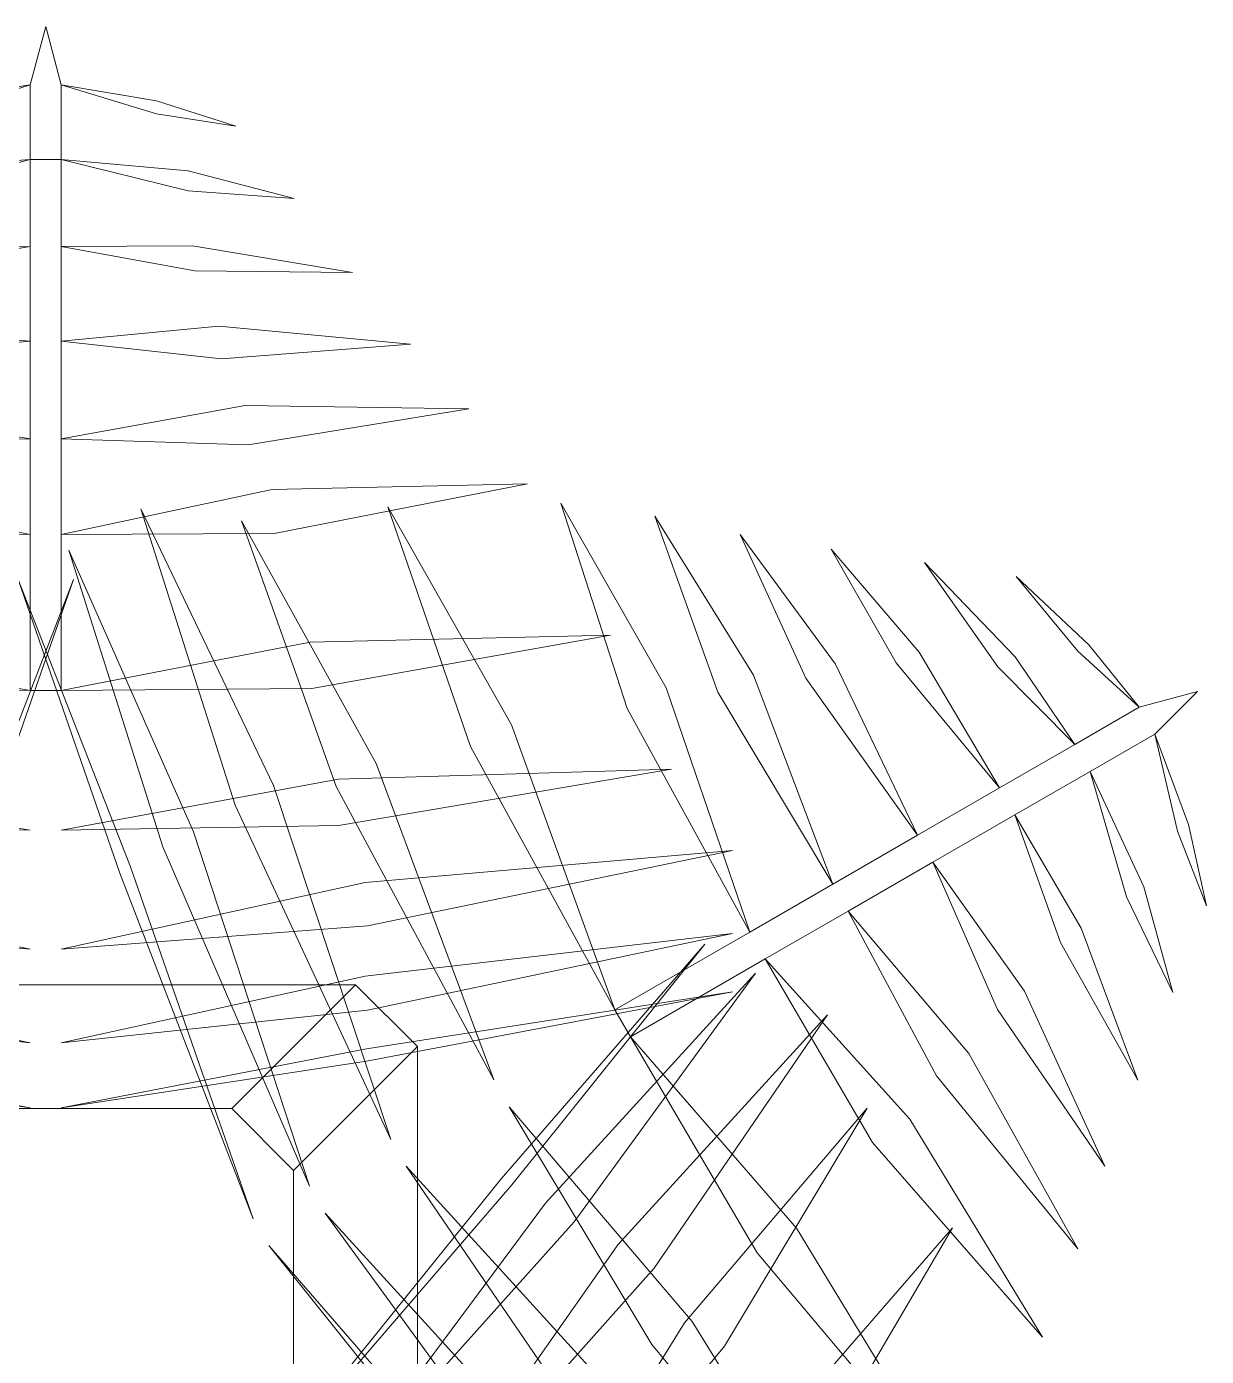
# Model space of a CAD drawing. Extents: x -188 to -80, y -94 to -51.
# Drawn here: x -138.38 to -119.34, y -72.08 to -50.62 of the extents above; entities that cross this region are included whole.
import ezdxf

# ---------------------------------------------------------------- set-up
doc = ezdxf.new("R2010")
doc.units = 0
doc.header["$LTSCALE"] = 96
doc.header["$MEASUREMENT"] = 0
for name, color, linetype, lineweight in [('A-FURN-MAIN-0', 96, 'Continuous', 5), ('A-FURN-MAIN-2', 13, 'Continuous', 5), ('A-FURN-MAIN-┴▒\xa0jAD-0', 55, 'Continuous', 5)]:
    doc.layers.add(name, color=color, linetype=linetype, lineweight=lineweight)

msp = doc.modelspace()

# ---------------------------------------------------------------- linework, layer by layer
at = {"layer": 'A-FURN-MAIN-0'}
for points in [[(-139.601, -51.756, 21.823), (-141.139, -52.222, 21.485), (-139.601, -51.964, 22), (-138.32, -51.558, 22.267)], [(-138.32, -51.558, 22.267), (-139.601, -51.964, 22), (-141.139, -52.222, 21.485), (-139.601, -51.756, 21.823)], [(-139.601, -51.756, 21.823), (-141.139, -52.222, 21.485), (-139.601, -51.964, 22), (-138.32, -51.558, 22.267)], [(-138.32, -51.558, 22.267), (-139.601, -51.964, 22), (-141.139, -52.222, 21.485), (-139.601, -51.756, 21.823)], [(-136.282, -51.816, 21.752), (-137.82, -51.558, 22.267), (-136.282, -52.024, 21.929), (-135.001, -52.222, 21.485)], [(-135.001, -52.222, 21.485), (-136.282, -52.024, 21.929), (-137.82, -51.558, 22.267), (-136.282, -51.816, 21.752)], [(-136.282, -51.816, 21.752), (-137.82, -51.558, 22.267), (-136.282, -52.024, 21.929), (-135.001, -52.222, 21.485)], [(-135.001, -52.222, 21.485), (-136.282, -52.024, 21.929), (-137.82, -51.558, 22.267), (-136.282, -51.816, 21.752)], [(-140.029, -52.885, 22.653), (-142.079, -53.389, 22.074), (-140.029, -53.208, 22.82), (-138.32, -52.761, 23.289)], [(-138.32, -52.761, 23.289), (-140.029, -53.208, 22.82), (-142.079, -53.389, 22.074), (-140.029, -52.885, 22.653)], [(-140.029, -52.885, 22.653), (-142.079, -53.389, 22.074), (-140.029, -53.208, 22.82), (-138.32, -52.761, 23.289)], [(-138.32, -52.761, 23.289), (-140.029, -53.208, 22.82), (-142.079, -53.389, 22.074), (-140.029, -52.885, 22.653)], [(-135.77, -52.942, 22.543), (-137.82, -52.761, 23.289), (-135.77, -53.265, 22.71), (-134.061, -53.389, 22.074)], [(-134.061, -53.389, 22.074), (-135.77, -53.265, 22.71), (-137.82, -52.761, 23.289), (-135.77, -52.942, 22.543)], [(-135.77, -52.942, 22.543), (-137.82, -52.761, 23.289), (-135.77, -53.265, 22.71), (-134.061, -53.389, 22.074)], [(-134.061, -53.389, 22.074), (-135.77, -53.265, 22.71), (-137.82, -52.761, 23.289), (-135.77, -52.942, 22.543)], [(-140.9, -54.596, 23.213), (-138.32, -54.163, 24.015), (-140.865, -54.191, 23.01), (-143.019, -54.587, 22.358)], [(-143.019, -54.587, 22.358), (-140.865, -54.191, 23.01), (-138.32, -54.163, 24.015), (-140.9, -54.596, 23.213)], [(-140.9, -54.596, 23.213), (-138.32, -54.163, 24.015), (-140.865, -54.191, 23.01), (-143.019, -54.587, 22.358)], [(-143.019, -54.587, 22.358), (-140.865, -54.191, 23.01), (-138.32, -54.163, 24.015), (-140.9, -54.596, 23.213)], [(-135.667, -54.558, 23.363), (-133.122, -54.587, 22.358), (-135.702, -54.153, 23.16), (-137.82, -54.163, 24.015)], [(-137.82, -54.163, 24.015), (-135.702, -54.153, 23.16), (-133.122, -54.587, 22.358), (-135.667, -54.558, 23.363)], [(-135.667, -54.558, 23.363), (-133.122, -54.587, 22.358), (-135.702, -54.153, 23.16), (-137.82, -54.163, 24.015)], [(-137.82, -54.163, 24.015), (-135.702, -54.153, 23.16), (-133.122, -54.587, 22.358), (-135.667, -54.558, 23.363)], [(-141.416, -55.983, 23.351), (-138.32, -55.692, 24.406), (-141.374, -55.454, 23.223), (-143.958, -55.74, 22.355)], [(-143.958, -55.74, 22.355), (-141.374, -55.454, 23.223), (-138.32, -55.692, 24.406), (-141.416, -55.983, 23.351)], [(-141.416, -55.983, 23.351), (-138.32, -55.692, 24.406), (-141.374, -55.454, 23.223), (-143.958, -55.74, 22.355)], [(-143.958, -55.74, 22.355), (-141.374, -55.454, 23.223), (-138.32, -55.692, 24.406), (-141.416, -55.983, 23.351)], [(-135.236, -55.978, 23.538), (-132.182, -55.74, 22.355), (-135.278, -55.45, 23.41), (-137.82, -55.692, 24.406)], [(-137.82, -55.692, 24.406), (-135.278, -55.45, 23.41), (-132.182, -55.74, 22.355), (-135.236, -55.978, 23.538)], [(-135.236, -55.978, 23.538), (-132.182, -55.74, 22.355), (-135.278, -55.45, 23.41), (-137.82, -55.692, 24.406)], [(-137.82, -55.692, 24.406), (-135.278, -55.45, 23.41), (-132.182, -55.74, 22.355), (-135.236, -55.978, 23.538)], [(-141.932, -57.324, 23.168), (-138.32, -57.27, 24.444), (-141.883, -56.689, 23.161), (-144.898, -56.787, 22.099)], [(-144.898, -56.787, 22.099), (-141.883, -56.689, 23.161), (-138.32, -57.27, 24.444), (-141.932, -57.324, 23.168)], [(-141.932, -57.324, 23.168), (-138.32, -57.27, 24.444), (-141.883, -56.689, 23.161), (-144.898, -56.787, 22.099)], [(-144.898, -56.787, 22.099), (-141.883, -56.689, 23.161), (-138.32, -57.27, 24.444), (-141.932, -57.324, 23.168)], [(-134.806, -57.368, 23.381), (-131.242, -56.787, 22.099), (-134.855, -56.733, 23.374), (-137.82, -57.27, 24.444)], [(-137.82, -57.27, 24.444), (-134.855, -56.733, 23.374), (-131.242, -56.787, 22.099), (-134.806, -57.368, 23.381)], [(-134.806, -57.368, 23.381), (-131.242, -56.787, 22.099), (-134.855, -56.733, 23.374), (-137.82, -57.27, 24.444)], [(-137.82, -57.27, 24.444), (-134.855, -56.733, 23.374), (-131.242, -56.787, 22.099), (-134.806, -57.368, 23.381)], [(-142.437, -58.724, 22.635), (-138.32, -58.816, 24.125), (-142.41, -58.013, 22.784), (-145.843, -57.996, 21.53)], [(-145.843, -57.996, 21.53), (-142.41, -58.013, 22.784), (-138.32, -58.816, 24.125), (-142.437, -58.724, 22.635)], [(-142.437, -58.724, 22.635), (-138.32, -58.816, 24.125), (-142.41, -58.013, 22.784), (-145.843, -57.996, 21.53)], [(-145.843, -57.996, 21.53), (-142.41, -58.013, 22.784), (-138.32, -58.816, 24.125), (-142.437, -58.724, 22.635)], [(-134.387, -58.799, 22.871), (-130.297, -57.996, 21.53), (-134.414, -58.087, 23.02), (-137.82, -58.816, 24.125)], [(-137.82, -58.816, 24.125), (-134.414, -58.087, 23.02), (-130.297, -57.996, 21.53), (-134.387, -58.799, 22.871)], [(-134.387, -58.799, 22.871), (-130.297, -57.996, 21.53), (-134.414, -58.087, 23.02), (-137.82, -58.816, 24.125)], [(-137.82, -58.816, 24.125), (-134.414, -58.087, 23.02), (-130.297, -57.996, 21.53), (-134.387, -58.799, 22.871)], [(-131.213, -62.234, 22.159), (-128.884, -66.488, 23.026), (-130.552, -61.884, 22.489), (-132.548, -58.368, 21.739)], [(-132.548, -58.368, 21.739), (-130.552, -61.884, 22.489), (-128.884, -66.488, 23.026), (-131.213, -62.234, 22.159)], [(-131.213, -62.234, 22.159), (-128.884, -66.488, 23.026), (-130.552, -61.884, 22.489), (-132.548, -58.368, 21.739)], [(-132.548, -58.368, 21.739), (-130.552, -61.884, 22.489), (-128.884, -66.488, 23.026), (-131.213, -62.234, 22.159)], [(-128.687, -61.621, 22.635), (-126.708, -65.231, 24.125), (-128.058, -61.288, 22.784), (-129.759, -58.306, 21.53)], [(-129.759, -58.306, 21.53), (-128.058, -61.288, 22.784), (-126.708, -65.231, 24.125), (-128.687, -61.621, 22.635)], [(-128.687, -61.621, 22.635), (-126.708, -65.231, 24.125), (-128.058, -61.288, 22.784), (-129.759, -58.306, 21.53)], [(-129.759, -58.306, 21.53), (-128.058, -61.288, 22.784), (-126.708, -65.231, 24.125), (-128.687, -61.621, 22.635)], [(-135.014, -63.185, 18.577), (-132.502, -68.577, 19.51), (-134.394, -62.865, 19.293), (-136.539, -58.398, 18.456)], [(-136.539, -58.398, 18.456), (-134.394, -62.865, 19.293), (-132.502, -68.577, 19.51), (-135.014, -63.185, 18.577)], [(-135.014, -63.185, 18.577), (-132.502, -68.577, 19.51), (-134.394, -62.865, 19.293), (-136.539, -58.398, 18.456)], [(-136.539, -58.398, 18.456), (-134.394, -62.865, 19.293), (-132.502, -68.577, 19.51), (-135.014, -63.185, 18.577)], [(-133.384, -62.883, 20.43), (-130.84, -67.617, 21.468), (-132.736, -62.509, 20.947), (-134.91, -58.595, 20.039)], [(-134.91, -58.595, 20.039), (-132.736, -62.509, 20.947), (-130.84, -67.617, 21.468), (-133.384, -62.883, 20.43)], [(-133.384, -62.883, 20.43), (-130.84, -67.617, 21.468), (-132.736, -62.509, 20.947), (-134.91, -58.595, 20.039)], [(-134.91, -58.595, 20.039), (-132.736, -62.509, 20.947), (-130.84, -67.617, 21.468), (-133.384, -62.883, 20.43)], [(-127.222, -61.357, 23.168), (-125.369, -64.458, 24.444), (-126.648, -61.082, 23.161), (-128.24, -58.52, 22.099)], [(-128.24, -58.52, 22.099), (-126.648, -61.082, 23.161), (-125.369, -64.458, 24.444), (-127.222, -61.357, 23.168)], [(-127.222, -61.357, 23.168), (-125.369, -64.458, 24.444), (-126.648, -61.082, 23.161), (-128.24, -58.52, 22.099)], [(-128.24, -58.52, 22.099), (-126.648, -61.082, 23.161), (-125.369, -64.458, 24.444), (-127.222, -61.357, 23.168)], [(-125.803, -61.133, 23.351), (-124.003, -63.669, 24.406), (-125.324, -60.905, 23.223), (-126.864, -58.811, 22.355)], [(-126.864, -58.811, 22.355), (-125.324, -60.905, 23.223), (-124.003, -63.669, 24.406), (-125.803, -61.133, 23.351)], [(-125.803, -61.133, 23.351), (-124.003, -63.669, 24.406), (-125.324, -60.905, 23.223), (-126.864, -58.811, 22.355)], [(-126.864, -58.811, 22.355), (-125.324, -60.905, 23.223), (-124.003, -63.669, 24.406), (-125.803, -61.133, 23.351)], [(-136.179, -63.857, 16.405), (-133.812, -69.333, 17.222), (-135.687, -63.611, 17.241), (-137.7, -59.069, 16.491)], [(-137.7, -59.069, 16.491), (-135.687, -63.611, 17.241), (-133.812, -69.333, 17.222), (-136.179, -63.857, 16.405)], [(-136.179, -63.857, 16.405), (-133.812, -69.333, 17.222), (-135.687, -63.611, 17.241), (-137.7, -59.069, 16.491)], [(-137.7, -59.069, 16.491), (-135.687, -63.611, 17.241), (-133.812, -69.333, 17.222), (-136.179, -63.857, 16.405)], [(-124.344, -60.887, 23.213), (-122.678, -62.905, 24.015), (-123.976, -60.715, 23.01), (-125.395, -59.048, 22.358)], [(-125.395, -59.048, 22.358), (-123.976, -60.715, 23.01), (-122.678, -62.905, 24.015), (-124.344, -60.887, 23.213)], [(-124.344, -60.887, 23.213), (-122.678, -62.905, 24.015), (-123.976, -60.715, 23.01), (-125.395, -59.048, 22.358)], [(-125.395, -59.048, 22.358), (-123.976, -60.715, 23.01), (-122.678, -62.905, 24.015), (-124.344, -60.887, 23.213)], [(-122.426, -60.786, 22.653), (-123.888, -59.263, 22.074), (-122.706, -60.948, 22.82), (-121.464, -62.204, 23.289)], [(-121.464, -62.204, 23.289), (-122.706, -60.948, 22.82), (-123.888, -59.263, 22.074), (-122.426, -60.786, 22.653)], [(-122.426, -60.786, 22.653), (-123.888, -59.263, 22.074), (-122.706, -60.948, 22.82), (-121.464, -62.204, 23.289)], [(-121.464, -62.204, 23.289), (-122.706, -60.948, 22.82), (-123.888, -59.263, 22.074), (-122.426, -60.786, 22.653)], [(-139.608, -65.218, 14.024), (-137.624, -59.54, 14.306), (-139.781, -65.118, 15.004), (-141.419, -69.857, 14.687)], [(-141.419, -69.857, 14.687), (-139.781, -65.118, 15.004), (-137.624, -59.54, 14.306), (-139.608, -65.218, 14.024)], [(-139.608, -65.218, 14.024), (-137.624, -59.54, 14.306), (-139.781, -65.118, 15.004), (-141.419, -69.857, 14.687)], [(-141.419, -69.857, 14.687), (-139.781, -65.118, 15.004), (-137.624, -59.54, 14.306), (-139.608, -65.218, 14.024)], [(-136.877, -64.28, 13.989), (-134.721, -69.857, 14.687), (-136.704, -64.18, 14.969), (-138.516, -59.54, 14.306)], [(-138.516, -59.54, 14.306), (-136.704, -64.18, 14.969), (-134.721, -69.857, 14.687), (-136.877, -64.28, 13.989)], [(-136.877, -64.28, 13.989), (-134.721, -69.857, 14.687), (-136.704, -64.18, 14.969), (-138.516, -59.54, 14.306)], [(-138.516, -59.54, 14.306), (-136.704, -64.18, 14.969), (-134.721, -69.857, 14.687), (-136.877, -64.28, 13.989)], [(-121.235, -60.592, 21.823), (-122.407, -59.493, 21.485), (-121.415, -60.696, 22), (-120.422, -61.602, 22.267)], [(-120.422, -61.602, 22.267), (-121.415, -60.696, 22), (-122.407, -59.493, 21.485), (-121.235, -60.592, 21.823)], [(-121.235, -60.592, 21.823), (-122.407, -59.493, 21.485), (-121.415, -60.696, 22), (-120.422, -61.602, 22.267)], [(-120.422, -61.602, 22.267), (-121.415, -60.696, 22), (-122.407, -59.493, 21.485), (-121.235, -60.592, 21.823)], [(-143.168, -61.219, 22.159), (-138.32, -61.329, 23.026), (-143.141, -60.471, 22.489), (-147.183, -60.441, 21.739)], [(-147.183, -60.441, 21.739), (-143.141, -60.471, 22.489), (-138.32, -61.329, 23.026), (-143.168, -61.219, 22.159)], [(-143.168, -61.219, 22.159), (-138.32, -61.329, 23.026), (-143.141, -60.471, 22.489), (-147.183, -60.441, 21.739)], [(-147.183, -60.441, 21.739), (-143.141, -60.471, 22.489), (-138.32, -61.329, 23.026), (-143.168, -61.219, 22.159)], [(-133.778, -61.3, 22.276), (-128.957, -60.441, 21.739), (-133.805, -60.551, 22.606), (-137.82, -61.329, 23.026)], [(-137.82, -61.329, 23.026), (-133.805, -60.551, 22.606), (-128.957, -60.441, 21.739), (-133.778, -61.3, 22.276)], [(-133.778, -61.3, 22.276), (-128.957, -60.441, 21.739), (-133.805, -60.551, 22.606), (-137.82, -61.329, 23.026)], [(-137.82, -61.329, 23.026), (-133.805, -60.551, 22.606), (-128.957, -60.441, 21.739), (-133.778, -61.3, 22.276)], [(-119.627, -63.496, 21.752), (-120.172, -62.035, 22.267), (-119.807, -63.6, 21.929), (-119.338, -64.809, 21.485)], [(-119.338, -64.809, 21.485), (-119.807, -63.6, 21.929), (-120.172, -62.035, 22.267), (-119.627, -63.496, 21.752)], [(-119.627, -63.496, 21.752), (-120.172, -62.035, 22.267), (-119.807, -63.6, 21.929), (-119.338, -64.809, 21.485)], [(-119.338, -64.809, 21.485), (-119.807, -63.6, 21.929), (-120.172, -62.035, 22.267), (-119.627, -63.496, 21.752)], [(-143.692, -63.423, 20.43), (-138.32, -63.586, 21.468), (-143.692, -62.674, 20.947), (-148.168, -62.6, 20.039)], [(-148.168, -62.6, 20.039), (-143.692, -62.674, 20.947), (-138.32, -63.586, 21.468), (-143.692, -63.423, 20.43)], [(-143.692, -63.423, 20.43), (-138.32, -63.586, 21.468), (-143.692, -62.674, 20.947), (-148.168, -62.6, 20.039)], [(-148.168, -62.6, 20.039), (-143.692, -62.674, 20.947), (-138.32, -63.586, 21.468), (-143.692, -63.423, 20.43)], [(-133.344, -63.512, 20.56), (-127.972, -62.6, 20.039), (-133.344, -62.764, 21.077), (-137.82, -63.586, 21.468)], [(-137.82, -63.586, 21.468), (-133.344, -62.764, 21.077), (-127.972, -62.6, 20.039), (-133.344, -63.512, 20.56)], [(-133.344, -63.512, 20.56), (-127.972, -62.6, 20.039), (-133.344, -62.764, 21.077), (-137.82, -63.586, 21.468)], [(-137.82, -63.586, 21.468), (-133.344, -62.764, 21.077), (-127.972, -62.6, 20.039), (-133.344, -63.512, 20.56)], [(-120.346, -64.503, 22.543), (-121.214, -62.637, 23.289), (-120.626, -64.664, 22.71), (-119.879, -66.206, 22.074)], [(-119.879, -66.206, 22.074), (-120.626, -64.664, 22.71), (-121.214, -62.637, 23.289), (-120.346, -64.503, 22.543)], [(-120.346, -64.503, 22.543), (-121.214, -62.637, 23.289), (-120.626, -64.664, 22.71), (-119.879, -66.206, 22.074)], [(-119.879, -66.206, 22.074), (-120.626, -64.664, 22.71), (-121.214, -62.637, 23.289), (-120.346, -64.503, 22.543)], [(-121.694, -65.4, 23.363), (-120.446, -67.619, 22.358), (-121.361, -65.167, 23.16), (-122.428, -63.338, 24.015)], [(-122.428, -63.338, 24.015), (-121.361, -65.167, 23.16), (-120.446, -67.619, 22.358), (-121.694, -65.4, 23.363)], [(-121.694, -65.4, 23.363), (-120.446, -67.619, 22.358), (-121.361, -65.167, 23.16), (-122.428, -63.338, 24.015)], [(-122.428, -63.338, 24.015), (-121.361, -65.167, 23.16), (-120.446, -67.619, 22.358), (-121.694, -65.4, 23.363)], [(-144.245, -64.986, 18.577), (-138.32, -65.506, 19.51), (-144.212, -64.288, 19.293), (-149.153, -63.913, 18.456)], [(-149.153, -63.913, 18.456), (-144.212, -64.288, 19.293), (-138.32, -65.506, 19.51), (-144.245, -64.986, 18.577)], [(-144.245, -64.986, 18.577), (-138.32, -65.506, 19.51), (-144.212, -64.288, 19.293), (-149.153, -63.913, 18.456)], [(-149.153, -63.913, 18.456), (-144.212, -64.288, 19.293), (-138.32, -65.506, 19.51), (-144.245, -64.986, 18.577)], [(-132.879, -65.131, 18.673), (-126.987, -63.913, 18.456), (-132.913, -64.433, 19.389), (-137.82, -65.506, 19.51)], [(-137.82, -65.506, 19.51), (-132.913, -64.433, 19.389), (-126.987, -63.913, 18.456), (-132.879, -65.131, 18.673)], [(-132.879, -65.131, 18.673), (-126.987, -63.913, 18.456), (-132.913, -64.433, 19.389), (-137.82, -65.506, 19.51)], [(-137.82, -65.506, 19.51), (-132.913, -64.433, 19.389), (-126.987, -63.913, 18.456), (-132.879, -65.131, 18.673)], [(-122.709, -66.483, 23.538), (-120.976, -69.009, 22.355), (-122.272, -66.183, 23.41), (-123.753, -64.102, 24.406)], [(-123.753, -64.102, 24.406), (-122.272, -66.183, 23.41), (-120.976, -69.009, 22.355), (-122.709, -66.483, 23.538)], [(-122.709, -66.483, 23.538), (-120.976, -69.009, 22.355), (-122.272, -66.183, 23.41), (-123.753, -64.102, 24.406)], [(-123.753, -64.102, 24.406), (-122.272, -66.183, 23.41), (-120.976, -69.009, 22.355), (-122.709, -66.483, 23.538)], [(-123.697, -67.551, 23.381), (-121.412, -70.346, 22.099), (-123.172, -67.191, 23.374), (-125.119, -64.891, 24.444)], [(-125.119, -64.891, 24.444), (-123.172, -67.191, 23.374), (-121.412, -70.346, 22.099), (-123.697, -67.551, 23.381)], [(-123.697, -67.551, 23.381), (-121.412, -70.346, 22.099), (-123.172, -67.191, 23.374), (-125.119, -64.891, 24.444)], [(-125.119, -64.891, 24.444), (-123.172, -67.191, 23.374), (-121.412, -70.346, 22.099), (-123.697, -67.551, 23.381)], [(-144.245, -66.33, 16.405), (-138.32, -67.019, 17.222), (-144.212, -65.782, 17.241), (-149.153, -65.254, 16.491)], [(-149.153, -65.254, 16.491), (-144.212, -65.782, 17.241), (-138.32, -67.019, 17.222), (-144.245, -66.33, 16.405)], [(-144.245, -66.33, 16.405), (-138.32, -67.019, 17.222), (-144.212, -65.782, 17.241), (-149.153, -65.254, 16.491)], [(-149.153, -65.254, 16.491), (-144.212, -65.782, 17.241), (-138.32, -67.019, 17.222), (-144.245, -66.33, 16.405)], [(-132.879, -66.491, 16.472), (-126.987, -65.254, 16.491), (-132.913, -65.942, 17.307), (-137.82, -67.019, 17.222)], [(-137.82, -67.019, 17.222), (-132.913, -65.942, 17.307), (-126.987, -65.254, 16.491), (-132.879, -66.491, 16.472)], [(-132.879, -66.491, 16.472), (-126.987, -65.254, 16.491), (-132.913, -65.942, 17.307), (-137.82, -67.019, 17.222)], [(-137.82, -67.019, 17.222), (-132.913, -65.942, 17.307), (-126.987, -65.254, 16.491), (-132.879, -66.491, 16.472)], [(-130.719, -69.213, 13.989), (-134.471, -73.869, 14.687), (-130.546, -69.312, 14.969), (-127.433, -65.424, 14.306)], [(-127.433, -65.424, 14.306), (-130.546, -69.312, 14.969), (-134.471, -73.869, 14.687), (-130.719, -69.213, 13.989)], [(-130.719, -69.213, 13.989), (-134.471, -73.869, 14.687), (-130.546, -69.312, 14.969), (-127.433, -65.424, 14.306)], [(-127.433, -65.424, 14.306), (-130.546, -69.312, 14.969), (-134.471, -73.869, 14.687), (-130.719, -69.213, 13.989)], [(-124.727, -68.629, 22.871), (-121.986, -71.769, 21.53), (-124.124, -68.25, 23.02), (-126.458, -65.664, 24.125)], [(-126.458, -65.664, 24.125), (-124.124, -68.25, 23.02), (-121.986, -71.769, 21.53), (-124.727, -68.629, 22.871)], [(-124.727, -68.629, 22.871), (-121.986, -71.769, 21.53), (-124.124, -68.25, 23.02), (-126.458, -65.664, 24.125)], [(-126.458, -65.664, 24.125), (-124.124, -68.25, 23.02), (-121.986, -71.769, 21.53), (-124.727, -68.629, 22.871)], [(-130.003, -69.607, 16.405), (-133.562, -74.394, 17.222), (-129.545, -69.909, 17.241), (-126.617, -65.895, 16.491)], [(-126.617, -65.895, 16.491), (-129.545, -69.909, 17.241), (-133.562, -74.394, 17.222), (-130.003, -69.607, 16.405)], [(-130.003, -69.607, 16.405), (-133.562, -74.394, 17.222), (-129.545, -69.909, 17.241), (-126.617, -65.895, 16.491)], [(-126.617, -65.895, 16.491), (-129.545, -69.909, 17.241), (-133.562, -74.394, 17.222), (-130.003, -69.607, 16.405)], [(-144.229, -67.147, 13.989), (-138.32, -68.068, 14.687), (-144.229, -66.947, 14.969), (-149.153, -66.196, 14.306)], [(-149.153, -66.196, 14.306), (-144.229, -66.947, 14.969), (-138.32, -68.068, 14.687), (-144.229, -67.147, 13.989)], [(-144.229, -67.147, 13.989), (-138.32, -68.068, 14.687), (-144.229, -66.947, 14.969), (-149.153, -66.196, 14.306)], [(-149.153, -66.196, 14.306), (-144.229, -66.947, 14.969), (-138.32, -68.068, 14.687), (-144.229, -67.147, 13.989)], [(-132.896, -67.317, 14.024), (-126.987, -66.196, 14.306), (-132.896, -67.117, 15.004), (-137.82, -68.068, 14.687)], [(-137.82, -68.068, 14.687), (-132.896, -67.117, 15.004), (-126.987, -66.196, 14.306), (-132.896, -67.317, 14.024)], [(-132.896, -67.317, 14.024), (-126.987, -66.196, 14.306), (-132.896, -67.117, 15.004), (-137.82, -68.068, 14.687)], [(-137.82, -68.068, 14.687), (-132.896, -67.117, 15.004), (-126.987, -66.196, 14.306), (-132.896, -67.317, 14.024)], [(-128.839, -70.279, 18.577), (-132.252, -75.15, 19.51), (-128.251, -70.656, 19.293), (-125.456, -66.565, 18.456)], [(-125.456, -66.565, 18.456), (-128.251, -70.656, 19.293), (-132.252, -75.15, 19.51), (-128.839, -70.279, 18.577)], [(-128.839, -70.279, 18.577), (-132.252, -75.15, 19.51), (-128.251, -70.656, 19.293), (-125.456, -66.565, 18.456)], [(-125.456, -66.565, 18.456), (-128.251, -70.656, 19.293), (-132.252, -75.15, 19.51), (-128.839, -70.279, 18.577)], [(-126.588, -70.407, 22.276), (-123.434, -74.153, 21.739), (-125.953, -70.009, 22.606), (-128.634, -66.921, 23.026)], [(-128.634, -66.921, 23.026), (-125.953, -70.009, 22.606), (-123.434, -74.153, 21.739), (-126.588, -70.407, 22.276)], [(-126.588, -70.407, 22.276), (-123.434, -74.153, 21.739), (-125.953, -70.009, 22.606), (-128.634, -66.921, 23.026)], [(-128.634, -66.921, 23.026), (-125.953, -70.009, 22.606), (-123.434, -74.153, 21.739), (-126.588, -70.407, 22.276)], [(-128.287, -71.889, 20.56), (-124.812, -76.085, 20.039), (-127.639, -71.515, 21.077), (-130.59, -68.05, 21.468)], [(-130.59, -68.05, 21.468), (-127.639, -71.515, 21.077), (-124.812, -76.085, 20.039), (-128.287, -71.889, 20.56)], [(-128.287, -71.889, 20.56), (-124.812, -76.085, 20.039), (-127.639, -71.515, 21.077), (-130.59, -68.05, 21.468)], [(-130.59, -68.05, 21.468), (-127.639, -71.515, 21.077), (-124.812, -76.085, 20.039), (-128.287, -71.889, 20.56)], [(-127.762, -71.54, 20.43), (-130.59, -76.11, 21.468), (-127.114, -71.914, 20.947), (-124.812, -68.074, 20.039)], [(-124.812, -68.074, 20.039), (-127.114, -71.914, 20.947), (-130.59, -76.11, 21.468), (-127.762, -71.54, 20.43)], [(-127.762, -71.54, 20.43), (-130.59, -76.11, 21.468), (-127.114, -71.914, 20.947), (-124.812, -68.074, 20.039)], [(-124.812, -68.074, 20.039), (-127.114, -71.914, 20.947), (-130.59, -76.11, 21.468), (-127.762, -71.54, 20.43)], [(-129.457, -73.101, 18.673), (-125.456, -77.594, 18.456), (-128.869, -72.723, 19.389), (-132.252, -69.01, 19.51)], [(-132.252, -69.01, 19.51), (-128.869, -72.723, 19.389), (-125.456, -77.594, 18.456), (-129.457, -73.101, 18.673)], [(-129.457, -73.101, 18.673), (-125.456, -77.594, 18.456), (-128.869, -72.723, 19.389), (-132.252, -69.01, 19.51)], [(-132.252, -69.01, 19.51), (-128.869, -72.723, 19.389), (-125.456, -77.594, 18.456), (-129.457, -73.101, 18.673)], [(-130.635, -73.78, 16.472), (-126.617, -78.265, 16.491), (-130.176, -73.478, 17.307), (-133.562, -69.766, 17.222)], [(-133.562, -69.766, 17.222), (-130.176, -73.478, 17.307), (-126.617, -78.265, 16.491), (-130.635, -73.78, 16.472)], [(-130.635, -73.78, 16.472), (-126.617, -78.265, 16.491), (-130.176, -73.478, 17.307), (-133.562, -69.766, 17.222)], [(-133.562, -69.766, 17.222), (-130.176, -73.478, 17.307), (-126.617, -78.265, 16.491), (-130.635, -73.78, 16.472)], [(-126.115, -73.095, 22.159), (-128.634, -77.239, 23.026), (-125.481, -73.493, 22.489), (-123.434, -70.007, 21.739)], [(-123.434, -70.007, 21.739), (-125.481, -73.493, 22.489), (-128.634, -77.239, 23.026), (-126.115, -73.095, 22.159)], [(-126.115, -73.095, 22.159), (-128.634, -77.239, 23.026), (-125.481, -73.493, 22.489), (-123.434, -70.007, 21.739)], [(-123.434, -70.007, 21.739), (-125.481, -73.493, 22.489), (-128.634, -77.239, 23.026), (-126.115, -73.095, 22.159)], [(-131.358, -74.179, 14.024), (-127.433, -78.736, 14.306), (-131.185, -74.079, 15.004), (-134.471, -70.29, 14.687)], [(-134.471, -70.29, 14.687), (-131.185, -74.079, 15.004), (-127.433, -78.736, 14.306), (-131.358, -74.179, 14.024)], [(-131.358, -74.179, 14.024), (-127.433, -78.736, 14.306), (-131.185, -74.079, 15.004), (-134.471, -70.29, 14.687)], [(-134.471, -70.29, 14.687), (-131.185, -74.079, 15.004), (-127.433, -78.736, 14.306), (-131.358, -74.179, 14.024)]]:
    msp.add_3dface(points, dxfattribs=at)
at = {"layer": 'A-FURN-MAIN-2'}
for points in [[(-135.07, -68.08), (-133.07, -66.08, 12), (-143.07, -66.08, 12), (-141.07, -68.08)], [(-135.07, -68.08), (-133.07, -66.08, 12), (-143.07, -66.08, 12), (-141.07, -68.08)], [(-134.07, -69.08), (-132.07, -67.08, 12), (-133.07, -66.08, 12), (-135.07, -68.08)], [(-134.07, -69.08), (-132.07, -67.08, 12), (-133.07, -66.08, 12), (-135.07, -68.08)], [(-134.07, -69.08), (-132.07, -67.08, 12), (-132.07, -77.08, 12), (-134.07, -75.08)], [(-134.07, -69.08), (-132.07, -67.08, 12), (-132.07, -77.08, 12), (-134.07, -75.08)]]:
    msp.add_3dface(points, dxfattribs=at)
for points, invisible_edges in [([(-141.07, -68.08), (-143.07, -66.08, 12), (-133.07, -66.08, 12), (-135.07, -68.08)], 5), ([(-133.07, -66.08, 12), (-133.07, -78.08, 12), (-143.07, -78.08, 12), (-143.07, -66.08, 12)], 5), ([(-141.07, -68.08), (-143.07, -66.08, 12), (-133.07, -66.08, 12), (-135.07, -68.08)], 5), ([(-133.07, -66.08, 12), (-133.07, -78.08, 12), (-143.07, -78.08, 12), (-143.07, -66.08, 12)], 5), ([(-135.07, -68.08), (-133.07, -66.08, 12), (-132.07, -67.08, 12), (-134.07, -69.08)], 1), ([(-135.07, -68.08), (-133.07, -66.08, 12), (-132.07, -67.08, 12), (-134.07, -69.08)], 1), ([(-133.07, -66.08, 12), (-132.07, -67.08, 12), (-132.07, -77.08, 12), (-133.07, -78.08, 12)], 8), ([(-133.07, -66.08, 12), (-132.07, -67.08, 12), (-132.07, -77.08, 12), (-133.07, -78.08, 12)], 8), ([(-134.07, -75.08), (-132.07, -77.08, 12), (-132.07, -67.08, 12), (-134.07, -69.08)], 1), ([(-134.07, -75.08), (-132.07, -77.08, 12), (-132.07, -67.08, 12), (-134.07, -69.08)], 1)]:
    msp.add_3dface(points, dxfattribs=dict(at, invisible_edges=invisible_edges))
at = {"layer": 'A-FURN-MAIN-┴▒\xa0jAD-0'}
for points, invisible_edges in [([(-138.07, -50.616, 21), (-137.82, -51.558, 22.267), (-138.32, -51.558, 22.267)], 10), ([(-138.07, -50.616, 21), (-138.32, -51.558, 22.267), (-137.82, -51.558, 22.267)], 10), ([(-138.07, -50.616, 21), (-137.82, -51.558, 22.267), (-138.32, -51.558, 22.267)], 10), ([(-138.07, -50.616, 21), (-138.32, -51.558, 22.267), (-137.82, -51.558, 22.267)], 10), ([(-138.32, -51.558, 22.267), (-137.82, -51.558, 22.267), (-137.82, -52.761, 23.289), (-138.32, -52.761, 23.289)], 1), ([(-138.32, -51.558, 22.267), (-138.32, -52.761, 23.289), (-137.82, -52.761, 23.289), (-137.82, -51.558, 22.267)], 8), ([(-138.32, -51.558, 22.267), (-137.82, -51.558, 22.267), (-137.82, -52.761, 23.289), (-138.32, -52.761, 23.289)], 1), ([(-138.32, -51.558, 22.267), (-138.32, -52.761, 23.289), (-137.82, -52.761, 23.289), (-137.82, -51.558, 22.267)], 8), ([(-138.32, -52.761, 23.289), (-137.82, -52.761, 23.289), (-137.82, -54.163, 24.015), (-138.32, -54.163, 24.015)], 4), ([(-138.32, -52.761, 23.289), (-138.32, -54.163, 24.015), (-137.82, -54.163, 24.015), (-137.82, -52.761, 23.289)], 2), ([(-138.32, -52.761, 23.289), (-137.82, -52.761, 23.289), (-137.82, -54.163, 24.015), (-138.32, -54.163, 24.015)], 4), ([(-138.32, -52.761, 23.289), (-138.32, -54.163, 24.015), (-137.82, -54.163, 24.015), (-137.82, -52.761, 23.289)], 2), ([(-138.32, -54.163, 24.015), (-137.82, -54.163, 24.015), (-137.82, -55.692, 24.406), (-138.32, -55.692, 24.406)], 5), ([(-138.32, -54.163, 24.015), (-138.32, -55.692, 24.406), (-137.82, -55.692, 24.406), (-137.82, -54.163, 24.015)], 10), ([(-138.32, -54.163, 24.015), (-137.82, -54.163, 24.015), (-137.82, -55.692, 24.406), (-138.32, -55.692, 24.406)], 5), ([(-138.32, -54.163, 24.015), (-138.32, -55.692, 24.406), (-137.82, -55.692, 24.406), (-137.82, -54.163, 24.015)], 10), ([(-138.32, -55.692, 24.406), (-137.82, -55.692, 24.406), (-137.82, -57.27, 24.444), (-138.32, -57.27, 24.444)], 5), ([(-138.32, -55.692, 24.406), (-138.32, -57.27, 24.444), (-137.82, -57.27, 24.444), (-137.82, -55.692, 24.406)], 10), ([(-138.32, -55.692, 24.406), (-137.82, -55.692, 24.406), (-137.82, -57.27, 24.444), (-138.32, -57.27, 24.444)], 5), ([(-138.32, -55.692, 24.406), (-138.32, -57.27, 24.444), (-137.82, -57.27, 24.444), (-137.82, -55.692, 24.406)], 10), ([(-138.32, -57.27, 24.444), (-137.82, -57.27, 24.444), (-137.82, -58.816, 24.125), (-138.32, -58.816, 24.125)], 5), ([(-138.32, -57.27, 24.444), (-138.32, -58.816, 24.125), (-137.82, -58.816, 24.125), (-137.82, -57.27, 24.444)], 10), ([(-138.32, -57.27, 24.444), (-137.82, -57.27, 24.444), (-137.82, -58.816, 24.125), (-138.32, -58.816, 24.125)], 5), ([(-138.32, -57.27, 24.444), (-138.32, -58.816, 24.125), (-137.82, -58.816, 24.125), (-137.82, -57.27, 24.444)], 10), ([(-137.82, -61.329, 23.026), (-138.32, -61.329, 23.026), (-138.32, -58.816, 24.125), (-137.82, -58.816, 24.125)], 5), ([(-138.32, -58.816, 24.125), (-138.32, -61.329, 23.026), (-137.82, -61.329, 23.026), (-137.82, -58.816, 24.125)], 8), ([(-137.82, -61.329, 23.026), (-138.32, -61.329, 23.026), (-138.32, -58.816, 24.125), (-137.82, -58.816, 24.125)], 5), ([(-138.32, -58.816, 24.125), (-138.32, -61.329, 23.026), (-137.82, -61.329, 23.026), (-137.82, -58.816, 24.125)], 8), ([(-137.82, -63.586, 21.468), (-138.32, -63.586, 21.468), (-138.32, -61.329, 23.026), (-137.82, -61.329, 23.026)], 11), ([(-137.82, -63.586, 21.468), (-138.32, -63.586, 21.468), (-138.32, -61.329, 23.026), (-137.82, -61.329, 23.026)], 15), ([(-137.82, -63.586, 21.468), (-138.32, -63.586, 21.468), (-138.32, -61.329, 23.026), (-137.82, -61.329, 23.026)], 11), ([(-137.82, -63.586, 21.468), (-138.32, -63.586, 21.468), (-138.32, -61.329, 23.026), (-137.82, -61.329, 23.026)], 15), ([(-119.482, -61.348, 21), (-120.172, -62.035, 22.267), (-120.422, -61.602, 22.267)], 10), ([(-119.482, -61.348, 21), (-120.422, -61.602, 22.267), (-120.172, -62.035, 22.267)], 10), ([(-119.482, -61.348, 21), (-120.172, -62.035, 22.267), (-120.422, -61.602, 22.267)], 10), ([(-119.482, -61.348, 21), (-120.422, -61.602, 22.267), (-120.172, -62.035, 22.267)], 10), ([(-120.422, -61.602, 22.267), (-120.172, -62.035, 22.267), (-121.214, -62.637, 23.289), (-121.464, -62.204, 23.289)], 5), ([(-120.422, -61.602, 22.267), (-121.464, -62.204, 23.289), (-121.214, -62.637, 23.289), (-120.172, -62.035, 22.267)], 10), ([(-120.422, -61.602, 22.267), (-120.172, -62.035, 22.267), (-121.214, -62.637, 23.289), (-121.464, -62.204, 23.289)], 5), ([(-120.422, -61.602, 22.267), (-121.464, -62.204, 23.289), (-121.214, -62.637, 23.289), (-120.172, -62.035, 22.267)], 10), ([(-121.464, -62.204, 23.289), (-121.214, -62.637, 23.289), (-122.428, -63.338, 24.015), (-122.678, -62.905, 24.015)], 5), ([(-121.464, -62.204, 23.289), (-122.678, -62.905, 24.015), (-122.428, -63.338, 24.015), (-121.214, -62.637, 23.289)], 10), ([(-121.464, -62.204, 23.289), (-121.214, -62.637, 23.289), (-122.428, -63.338, 24.015), (-122.678, -62.905, 24.015)], 5), ([(-121.464, -62.204, 23.289), (-122.678, -62.905, 24.015), (-122.428, -63.338, 24.015), (-121.214, -62.637, 23.289)], 10), ([(-122.678, -62.905, 24.015), (-122.428, -63.338, 24.015), (-123.753, -64.102, 24.406), (-124.003, -63.669, 24.406)], 5), ([(-122.678, -62.905, 24.015), (-124.003, -63.669, 24.406), (-123.753, -64.102, 24.406), (-122.428, -63.338, 24.015)], 10), ([(-122.678, -62.905, 24.015), (-122.428, -63.338, 24.015), (-123.753, -64.102, 24.406), (-124.003, -63.669, 24.406)], 5), ([(-122.678, -62.905, 24.015), (-124.003, -63.669, 24.406), (-123.753, -64.102, 24.406), (-122.428, -63.338, 24.015)], 10), ([(-137.82, -65.506, 19.51), (-138.32, -65.506, 19.51), (-138.32, -63.586, 21.468), (-137.82, -63.586, 21.468)], 15), ([(-137.82, -65.506, 19.51), (-138.32, -65.506, 19.51), (-138.32, -63.586, 21.468), (-137.82, -63.586, 21.468)], 15), ([(-137.82, -65.506, 19.51), (-138.32, -65.506, 19.51), (-138.32, -63.586, 21.468), (-137.82, -63.586, 21.468)], 15), ([(-137.82, -65.506, 19.51), (-138.32, -65.506, 19.51), (-138.32, -63.586, 21.468), (-137.82, -63.586, 21.468)], 15), ([(-124.003, -63.669, 24.406), (-123.753, -64.102, 24.406), (-125.119, -64.891, 24.444), (-125.369, -64.458, 24.444)], 5), ([(-124.003, -63.669, 24.406), (-125.369, -64.458, 24.444), (-125.119, -64.891, 24.444), (-123.753, -64.102, 24.406)], 10), ([(-124.003, -63.669, 24.406), (-123.753, -64.102, 24.406), (-125.119, -64.891, 24.444), (-125.369, -64.458, 24.444)], 5), ([(-124.003, -63.669, 24.406), (-125.369, -64.458, 24.444), (-125.119, -64.891, 24.444), (-123.753, -64.102, 24.406)], 10), ([(-125.369, -64.458, 24.444), (-125.119, -64.891, 24.444), (-126.458, -65.664, 24.125), (-126.708, -65.231, 24.125)], 5), ([(-125.369, -64.458, 24.444), (-126.708, -65.231, 24.125), (-126.458, -65.664, 24.125), (-125.119, -64.891, 24.444)], 10), ([(-125.369, -64.458, 24.444), (-125.119, -64.891, 24.444), (-126.458, -65.664, 24.125), (-126.708, -65.231, 24.125)], 5), ([(-125.369, -64.458, 24.444), (-126.708, -65.231, 24.125), (-126.458, -65.664, 24.125), (-125.119, -64.891, 24.444)], 10), ([(-128.634, -66.921, 23.026), (-128.884, -66.488, 23.026), (-126.708, -65.231, 24.125), (-126.458, -65.664, 24.125)], 5), ([(-126.708, -65.231, 24.125), (-128.884, -66.488, 23.026), (-128.634, -66.921, 23.026), (-126.458, -65.664, 24.125)], 8), ([(-128.634, -66.921, 23.026), (-128.884, -66.488, 23.026), (-126.708, -65.231, 24.125), (-126.458, -65.664, 24.125)], 5), ([(-126.708, -65.231, 24.125), (-128.884, -66.488, 23.026), (-128.634, -66.921, 23.026), (-126.458, -65.664, 24.125)], 8), ([(-137.82, -67.019, 17.222), (-138.32, -67.019, 17.222), (-138.32, -65.506, 19.51), (-137.82, -65.506, 19.51)], 15), ([(-137.82, -67.019, 17.222), (-138.32, -67.019, 17.222), (-138.32, -65.506, 19.51), (-137.82, -65.506, 19.51)], 15), ([(-137.82, -67.019, 17.222), (-138.32, -67.019, 17.222), (-138.32, -65.506, 19.51), (-137.82, -65.506, 19.51)], 15), ([(-137.82, -67.019, 17.222), (-138.32, -67.019, 17.222), (-138.32, -65.506, 19.51), (-137.82, -65.506, 19.51)], 15), ([(-130.59, -68.05, 21.468), (-130.84, -67.617, 21.468), (-128.884, -66.488, 23.026), (-128.634, -66.921, 23.026)], 11), ([(-130.59, -68.05, 21.468), (-130.84, -67.617, 21.468), (-128.884, -66.488, 23.026), (-128.634, -66.921, 23.026)], 15), ([(-130.59, -68.05, 21.468), (-130.84, -67.617, 21.468), (-128.884, -66.488, 23.026), (-128.634, -66.921, 23.026)], 11), ([(-130.59, -68.05, 21.468), (-130.84, -67.617, 21.468), (-128.884, -66.488, 23.026), (-128.634, -66.921, 23.026)], 15), ([(-137.82, -68.068, 14.687), (-138.32, -68.068, 14.687), (-138.32, -67.019, 17.222), (-137.82, -67.019, 17.222)], 15), ([(-137.82, -68.068, 14.687), (-138.32, -68.068, 14.687), (-138.32, -67.019, 17.222), (-137.82, -67.019, 17.222)], 15), ([(-137.82, -68.068, 14.687), (-138.32, -68.068, 14.687), (-138.32, -67.019, 17.222), (-137.82, -67.019, 17.222)], 15), ([(-137.82, -68.068, 14.687), (-138.32, -68.068, 14.687), (-138.32, -67.019, 17.222), (-137.82, -67.019, 17.222)], 15), ([(-132.252, -69.01, 19.51), (-132.502, -68.577, 19.51), (-130.84, -67.617, 21.468), (-130.59, -68.05, 21.468)], 15), ([(-132.252, -69.01, 19.51), (-132.502, -68.577, 19.51), (-130.84, -67.617, 21.468), (-130.59, -68.05, 21.468)], 15), ([(-132.252, -69.01, 19.51), (-132.502, -68.577, 19.51), (-130.84, -67.617, 21.468), (-130.59, -68.05, 21.468)], 15), ([(-132.252, -69.01, 19.51), (-132.502, -68.577, 19.51), (-130.84, -67.617, 21.468), (-130.59, -68.05, 21.468)], 15), ([(-137.82, -68.616, 12), (-138.32, -68.616, 12), (-138.32, -68.068, 14.687), (-137.82, -68.068, 14.687)], 15), ([(-137.82, -68.616, 12), (-138.32, -68.616, 12), (-138.32, -68.068, 14.687), (-137.82, -68.068, 14.687)], 15), ([(-137.82, -68.616, 12), (-138.32, -68.616, 12), (-138.32, -68.068, 14.687), (-137.82, -68.068, 14.687)], 15), ([(-137.82, -68.616, 12), (-138.32, -68.616, 12), (-138.32, -68.068, 14.687), (-137.82, -68.068, 14.687)], 15), ([(-133.562, -69.766, 17.222), (-133.812, -69.333, 17.222), (-132.502, -68.577, 19.51), (-132.252, -69.01, 19.51)], 15), ([(-133.562, -69.766, 17.222), (-133.812, -69.333, 17.222), (-132.502, -68.577, 19.51), (-132.252, -69.01, 19.51)], 15), ([(-133.562, -69.766, 17.222), (-133.812, -69.333, 17.222), (-132.502, -68.577, 19.51), (-132.252, -69.01, 19.51)], 15), ([(-133.562, -69.766, 17.222), (-133.812, -69.333, 17.222), (-132.502, -68.577, 19.51), (-132.252, -69.01, 19.51)], 15), ([(-134.471, -70.29, 14.687), (-134.721, -69.857, 14.687), (-133.812, -69.333, 17.222), (-133.562, -69.766, 17.222)], 15), ([(-134.471, -70.29, 14.687), (-134.721, -69.857, 14.687), (-133.812, -69.333, 17.222), (-133.562, -69.766, 17.222)], 15), ([(-134.471, -70.29, 14.687), (-134.721, -69.857, 14.687), (-133.812, -69.333, 17.222), (-133.562, -69.766, 17.222)], 15), ([(-134.471, -70.29, 14.687), (-134.721, -69.857, 14.687), (-133.812, -69.333, 17.222), (-133.562, -69.766, 17.222)], 15), ([(-134.945, -70.564, 12), (-135.195, -70.131, 12), (-134.721, -69.857, 14.687), (-134.471, -70.29, 14.687)], 15), ([(-134.945, -70.564, 12), (-135.195, -70.131, 12), (-134.721, -69.857, 14.687), (-134.471, -70.29, 14.687)], 15), ([(-134.945, -70.564, 12), (-135.195, -70.131, 12), (-134.721, -69.857, 14.687), (-134.471, -70.29, 14.687)], 15), ([(-134.945, -70.564, 12), (-135.195, -70.131, 12), (-134.721, -69.857, 14.687), (-134.471, -70.29, 14.687)], 15)]:
    msp.add_3dface(points, dxfattribs=dict(at, invisible_edges=invisible_edges))

doc.saveas('drawing.dxf')
